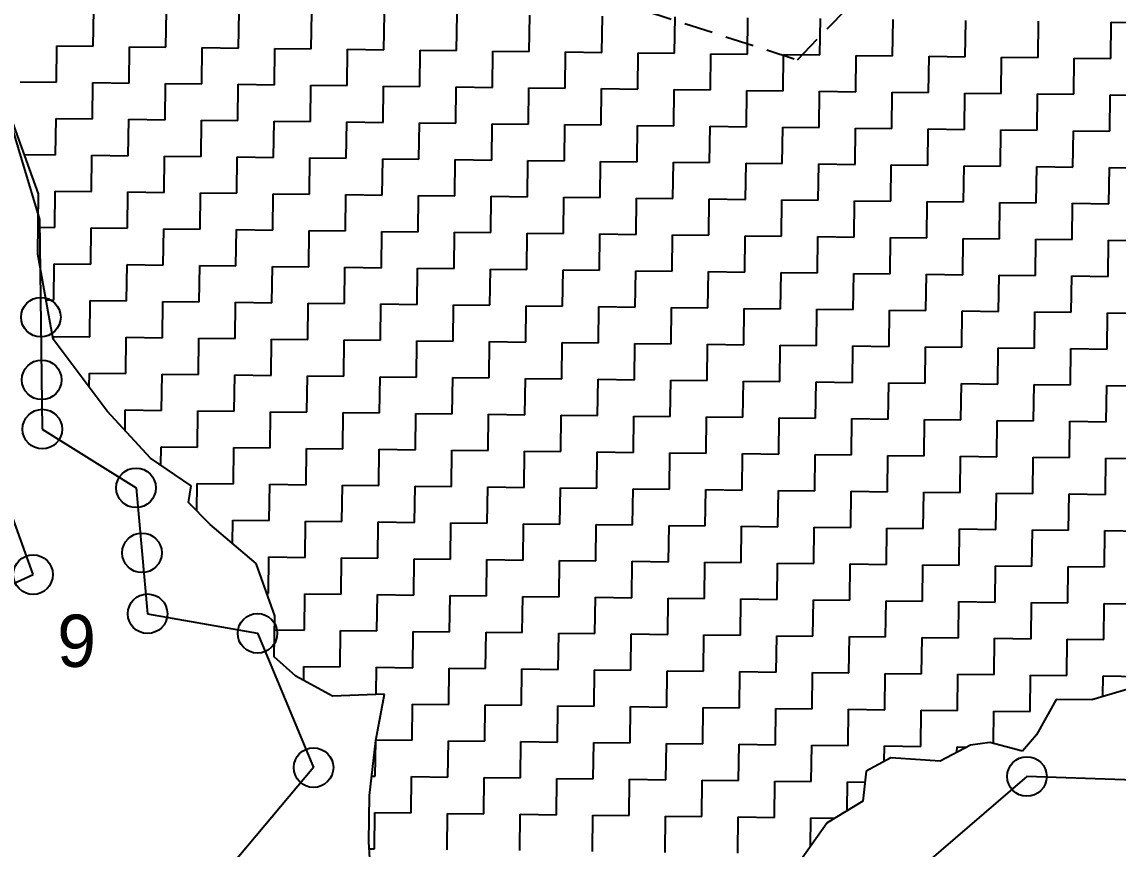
# Model space of a CAD drawing. Header units: metres. Extents: x 288131 to 289837, y 2081162 to 2084367.
# Drawn here: x 289156.9 to 289348.1, y 2082793.1 to 2082937.4 of the extents above; entities that cross this region are included whole.
import ezdxf
from ezdxf.enums import TextEntityAlignment as Align

# ---------------------------------------------------------------- set-up
doc = ezdxf.new("R2010")
doc.units = ezdxf.units.M
doc.header["$LTSCALE"] = 10
doc.header["$MEASUREMENT"] = 0
doc.linetypes.add('DASHED', pattern=[0.75, 0.5, -0.25])
for name, color, linetype in [('LINE_FOOTPATH', 1, 'DASHED'), ('POLY_HATCH', 12, 'Continuous'), ('POLY_PARCEL', 6, 'Continuous'), ('TEXT_PARCEL', 7, 'Continuous'), ('V_BOUND_LINE', 7, 'Continuous')]:
    doc.layers.add(name, color=color, linetype=linetype)
doc.styles.add('TEXT_MAP', font='')
doc.styles.get('TEXT_MAP').set_extended_font_data('Kruti Dev 050')

msp = doc.modelspace()

# ---------------------------------------------------------------- linework, layer by layer
for centre in [(289160.21, 2082885.87), (289160.35, 2082874.95), (289160.46, 2082866.36), (289176.8, 2082856.11), (289177.84, 2082844.77), (289158.85, 2082840.97), (289178.82, 2082834.15), (289197.98, 2082830.73), (289207.76, 2082807.3), (289332.16, 2082805.75)]:
    msp.add_circle(centre, 3.45)
at = {"layer": 'LINE_FOOTPATH'}
for p, q in [((289292.12, 2082930.76), (289347.13, 2082987.53)), ((289243.97, 2082946.34), (289292.12, 2082930.76))]:
    msp.add_line(p, q, dxfattribs=at)
at = {"layer": 'POLY_HATCH', "linetype": 'Continuous'}
for p, q in [((289169.35, 2082933.14), (289169.42, 2082939.47)), ((289182.02, 2082932.98), (289182.09, 2082939.32)), ((289194.69, 2082932.83), (289194.77, 2082939.17)), ((289207.36, 2082932.68), (289207.44, 2082939.02)), ((289220.03, 2082932.53), (289220.11, 2082938.86)), ((289232.71, 2082932.38), (289232.78, 2082938.71)), ((289245.38, 2082932.22), (289245.46, 2082938.56)), ((289258.05, 2082932.07), (289258.13, 2082938.41)), ((289270.72, 2082931.92), (289270.8, 2082938.26)), ((289283.4, 2082931.77), (289283.47, 2082938.1)), ((289296.07, 2082931.62), (289296.14, 2082937.95)), ((289308.74, 2082931.46), (289308.82, 2082937.8)), ((289321.41, 2082931.31), (289321.49, 2082937.65)), ((289334.09, 2082931.16), (289334.16, 2082937.5)), ((289346.76, 2082931.01), (289346.83, 2082937.34)), ((289346.83, 2082937.34), (289353.17, 2082937.27)), ((289162.93, 2082926.88), (289163.01, 2082933.21)), ((289163.01, 2082933.21), (289169.35, 2082933.14)), ((289175.61, 2082926.72), (289175.68, 2082933.06)), ((289175.68, 2082933.06), (289182.02, 2082932.98)), ((289188.28, 2082926.57), (289188.35, 2082932.91)), ((289188.35, 2082932.91), (289194.69, 2082932.83)), ((289200.95, 2082926.42), (289201.03, 2082932.76)), ((289201.03, 2082932.76), (289207.36, 2082932.68)), ((289213.62, 2082926.27), (289213.7, 2082932.6)), ((289213.7, 2082932.6), (289220.03, 2082932.53)), ((289226.29, 2082926.12), (289226.37, 2082932.45)), ((289226.37, 2082932.45), (289232.71, 2082932.38)), ((289238.97, 2082925.96), (289239.04, 2082932.3)), ((289239.04, 2082932.3), (289245.38, 2082932.22)), ((289251.64, 2082925.81), (289251.72, 2082932.15)), ((289251.72, 2082932.15), (289258.05, 2082932.07)), ((289264.31, 2082925.66), (289264.39, 2082932)), ((289264.39, 2082932), (289270.72, 2082931.92)), ((289276.98, 2082925.51), (289277.06, 2082931.84)), ((289277.06, 2082931.84), (289283.4, 2082931.77)), ((289289.66, 2082925.36), (289289.73, 2082931.69)), ((289289.73, 2082931.69), (289296.07, 2082931.62)), ((289302.33, 2082925.2), (289302.4, 2082931.54)), ((289302.4, 2082931.54), (289308.74, 2082931.46)), ((289315, 2082925.05), (289315.08, 2082931.39)), ((289315.08, 2082931.39), (289321.41, 2082931.31)), ((289327.67, 2082924.9), (289327.75, 2082931.24)), ((289327.75, 2082931.24), (289334.09, 2082931.16)), ((289340.35, 2082924.75), (289340.42, 2082931.08)), ((289340.42, 2082931.08), (289346.76, 2082931.01)), ((289156.6, 2082926.95), (289162.93, 2082926.88)), ((289169.19, 2082920.46), (289169.27, 2082926.8)), ((289169.27, 2082926.8), (289175.61, 2082926.72)), ((289181.87, 2082920.31), (289181.94, 2082926.65)), ((289181.94, 2082926.65), (289188.28, 2082926.57)), ((289194.54, 2082920.16), (289194.61, 2082926.5)), ((289194.61, 2082926.5), (289200.95, 2082926.42)), ((289207.21, 2082920.01), (289207.29, 2082926.34)), ((289207.29, 2082926.34), (289213.62, 2082926.27)), ((289219.88, 2082919.86), (289219.96, 2082926.19)), ((289219.96, 2082926.19), (289226.29, 2082926.12)), ((289232.55, 2082919.7), (289232.63, 2082926.04)), ((289232.63, 2082926.04), (289238.97, 2082925.96)), ((289245.23, 2082919.55), (289245.3, 2082925.89)), ((289245.3, 2082925.89), (289251.64, 2082925.81)), ((289257.9, 2082919.4), (289257.98, 2082925.74)), ((289257.98, 2082925.74), (289264.31, 2082925.66)), ((289270.57, 2082919.25), (289270.65, 2082925.58)), ((289270.65, 2082925.58), (289276.98, 2082925.51)), ((289283.24, 2082919.1), (289283.32, 2082925.43)), ((289283.32, 2082925.43), (289289.66, 2082925.36)), ((289295.92, 2082918.94), (289295.99, 2082925.28)), ((289295.99, 2082925.28), (289302.33, 2082925.2)), ((289308.59, 2082918.79), (289308.66, 2082925.13)), ((289308.66, 2082925.13), (289315, 2082925.05)), ((289321.26, 2082918.64), (289321.34, 2082924.98)), ((289321.34, 2082924.98), (289327.67, 2082924.9)), ((289333.93, 2082918.49), (289334.01, 2082924.82)), ((289334.01, 2082924.82), (289340.35, 2082924.75)), ((289346.61, 2082918.33), (289346.68, 2082924.67)), ((289346.68, 2082924.67), (289353.02, 2082924.59)), ((289162.78, 2082914.2), (289162.86, 2082920.54)), ((289162.86, 2082920.54), (289169.19, 2082920.46)), ((289175.45, 2082914.05), (289175.53, 2082920.39)), ((289175.53, 2082920.39), (289181.87, 2082920.31)), ((289188.13, 2082913.9), (289188.2, 2082920.24)), ((289188.2, 2082920.24), (289194.54, 2082920.16)), ((289200.8, 2082913.75), (289200.87, 2082920.08)), ((289200.87, 2082920.08), (289207.21, 2082920.01)), ((289213.47, 2082913.6), (289213.55, 2082919.93)), ((289213.55, 2082919.93), (289219.88, 2082919.86)), ((289226.14, 2082913.44), (289226.22, 2082919.78)), ((289226.22, 2082919.78), (289232.55, 2082919.7)), ((289238.82, 2082913.29), (289238.89, 2082919.63)), ((289238.89, 2082919.63), (289245.23, 2082919.55)), ((289251.49, 2082913.14), (289251.56, 2082919.48)), ((289251.56, 2082919.48), (289257.9, 2082919.4)), ((289264.16, 2082912.99), (289264.24, 2082919.32)), ((289264.24, 2082919.32), (289270.57, 2082919.25)), ((289276.83, 2082912.84), (289276.91, 2082919.17)), ((289276.91, 2082919.17), (289283.24, 2082919.1)), ((289289.5, 2082912.68), (289289.58, 2082919.02)), ((289289.58, 2082919.02), (289295.92, 2082918.94)), ((289302.18, 2082912.53), (289302.25, 2082918.87)), ((289302.25, 2082918.87), (289308.59, 2082918.79)), ((289314.85, 2082912.38), (289314.92, 2082918.72)), ((289314.92, 2082918.72), (289321.26, 2082918.64)), ((289327.52, 2082912.23), (289327.6, 2082918.56)), ((289327.6, 2082918.56), (289333.93, 2082918.49)), ((289340.19, 2082912.07), (289340.27, 2082918.41)), ((289340.27, 2082918.41), (289346.61, 2082918.33)), ((289157.32, 2082914.27), (289162.78, 2082914.2)), ((289169.04, 2082907.79), (289169.12, 2082914.13)), ((289169.12, 2082914.13), (289175.45, 2082914.05)), ((289181.71, 2082907.64), (289181.79, 2082913.98)), ((289181.79, 2082913.98), (289188.13, 2082913.9)), ((289194.39, 2082907.49), (289194.46, 2082913.82)), ((289194.46, 2082913.82), (289200.8, 2082913.75)), ((289207.06, 2082907.34), (289207.13, 2082913.67)), ((289207.13, 2082913.67), (289213.47, 2082913.6)), ((289219.73, 2082907.18), (289219.81, 2082913.52)), ((289219.81, 2082913.52), (289226.14, 2082913.44)), ((289232.4, 2082907.03), (289232.48, 2082913.37)), ((289232.48, 2082913.37), (289238.82, 2082913.29)), ((289245.08, 2082906.88), (289245.15, 2082913.22)), ((289245.15, 2082913.22), (289251.49, 2082913.14)), ((289257.75, 2082906.73), (289257.82, 2082913.06)), ((289257.82, 2082913.06), (289264.16, 2082912.99)), ((289270.42, 2082906.58), (289270.5, 2082912.91)), ((289270.5, 2082912.91), (289276.83, 2082912.84)), ((289283.09, 2082906.42), (289283.17, 2082912.76)), ((289283.17, 2082912.76), (289289.5, 2082912.68)), ((289295.76, 2082906.27), (289295.84, 2082912.61)), ((289295.84, 2082912.61), (289302.18, 2082912.53)), ((289308.44, 2082906.12), (289308.51, 2082912.45)), ((289308.51, 2082912.45), (289314.85, 2082912.38)), ((289321.11, 2082905.97), (289321.19, 2082912.3)), ((289321.19, 2082912.3), (289327.52, 2082912.23)), ((289333.78, 2082905.81), (289333.86, 2082912.15)), ((289333.86, 2082912.15), (289340.19, 2082912.07)), ((289346.45, 2082905.66), (289346.53, 2082912)), ((289346.53, 2082912), (289352.87, 2082911.92)), ((289162.63, 2082901.53), (289162.71, 2082907.87)), ((289162.71, 2082907.87), (289169.04, 2082907.79)), ((289175.3, 2082901.38), (289175.38, 2082907.72)), ((289175.38, 2082907.72), (289181.71, 2082907.64)), ((289187.97, 2082901.23), (289188.05, 2082907.56)), ((289188.05, 2082907.56), (289194.39, 2082907.49)), ((289200.65, 2082901.08), (289200.72, 2082907.41)), ((289200.72, 2082907.41), (289207.06, 2082907.34)), ((289213.32, 2082900.92), (289213.39, 2082907.26)), ((289213.39, 2082907.26), (289219.73, 2082907.18)), ((289225.99, 2082900.77), (289226.07, 2082907.11)), ((289226.07, 2082907.11), (289232.4, 2082907.03)), ((289238.66, 2082900.62), (289238.74, 2082906.96)), ((289238.74, 2082906.96), (289245.08, 2082906.88)), ((289251.34, 2082900.47), (289251.41, 2082906.8)), ((289251.41, 2082906.8), (289257.75, 2082906.73)), ((289264.01, 2082900.32), (289264.08, 2082906.65)), ((289264.08, 2082906.65), (289270.42, 2082906.58)), ((289276.68, 2082900.16), (289276.76, 2082906.5)), ((289276.76, 2082906.5), (289283.09, 2082906.42)), ((289289.35, 2082900.01), (289289.43, 2082906.35)), ((289289.43, 2082906.35), (289295.76, 2082906.27)), ((289302.02, 2082899.86), (289302.1, 2082906.19)), ((289302.1, 2082906.19), (289308.44, 2082906.12)), ((289314.7, 2082899.71), (289314.77, 2082906.04)), ((289314.77, 2082906.04), (289321.11, 2082905.97)), ((289327.37, 2082899.55), (289327.45, 2082905.89)), ((289327.45, 2082905.89), (289333.78, 2082905.81)), ((289340.04, 2082899.4), (289340.12, 2082905.74)), ((289340.12, 2082905.74), (289346.45, 2082905.66)), ((289159.73, 2082901.57), (289162.63, 2082901.53)), ((289168.89, 2082895.12), (289168.97, 2082901.46)), ((289168.97, 2082901.46), (289175.3, 2082901.38)), ((289181.56, 2082894.97), (289181.64, 2082901.3)), ((289181.64, 2082901.3), (289187.97, 2082901.23)), ((289194.23, 2082894.82), (289194.31, 2082901.15)), ((289194.31, 2082901.15), (289200.65, 2082901.08)), ((289206.91, 2082894.66), (289206.98, 2082901)), ((289206.98, 2082901), (289213.32, 2082900.92)), ((289219.58, 2082894.51), (289219.65, 2082900.85)), ((289219.65, 2082900.85), (289225.99, 2082900.77)), ((289232.25, 2082894.36), (289232.33, 2082900.7)), ((289232.33, 2082900.7), (289238.66, 2082900.62)), ((289244.92, 2082894.21), (289245, 2082900.54)), ((289245, 2082900.54), (289251.34, 2082900.47)), ((289257.6, 2082894.05), (289257.67, 2082900.39)), ((289257.67, 2082900.39), (289264.01, 2082900.32)), ((289270.27, 2082893.9), (289270.34, 2082900.24)), ((289270.34, 2082900.24), (289276.68, 2082900.16)), ((289282.94, 2082893.75), (289283.02, 2082900.09)), ((289283.02, 2082900.09), (289289.35, 2082900.01)), ((289295.61, 2082893.6), (289295.69, 2082899.93)), ((289295.69, 2082899.93), (289302.02, 2082899.86)), ((289308.28, 2082893.45), (289308.36, 2082899.78)), ((289308.36, 2082899.78), (289314.7, 2082899.71)), ((289320.96, 2082893.29), (289321.03, 2082899.63)), ((289321.03, 2082899.63), (289327.37, 2082899.55)), ((289333.63, 2082893.14), (289333.71, 2082899.48)), ((289333.71, 2082899.48), (289340.04, 2082899.4)), ((289346.3, 2082892.99), (289346.38, 2082899.33)), ((289346.38, 2082899.33), (289352.71, 2082899.25)), ((289162.48, 2082888.86), (289162.55, 2082895.2)), ((289162.55, 2082895.2), (289168.89, 2082895.12)), ((289175.15, 2082888.71), (289175.23, 2082895.04)), ((289175.23, 2082895.04), (289181.56, 2082894.97)), ((289187.82, 2082888.56), (289187.9, 2082894.89)), ((289187.9, 2082894.89), (289194.23, 2082894.82)), ((289200.49, 2082888.4), (289200.57, 2082894.74)), ((289200.57, 2082894.74), (289206.91, 2082894.66)), ((289213.17, 2082888.25), (289213.24, 2082894.59)), ((289213.24, 2082894.59), (289219.58, 2082894.51)), ((289225.84, 2082888.1), (289225.91, 2082894.44)), ((289225.91, 2082894.44), (289232.25, 2082894.36)), ((289238.51, 2082887.95), (289238.59, 2082894.28)), ((289238.59, 2082894.28), (289244.92, 2082894.21)), ((289251.18, 2082887.79), (289251.26, 2082894.13)), ((289251.26, 2082894.13), (289257.6, 2082894.05)), ((289263.86, 2082887.64), (289263.93, 2082893.98)), ((289263.93, 2082893.98), (289270.27, 2082893.9)), ((289276.53, 2082887.49), (289276.6, 2082893.83)), ((289276.6, 2082893.83), (289282.94, 2082893.75)), ((289289.2, 2082887.34), (289289.28, 2082893.67)), ((289289.28, 2082893.67), (289295.61, 2082893.6)), ((289301.87, 2082887.19), (289301.95, 2082893.52)), ((289301.95, 2082893.52), (289308.28, 2082893.45)), ((289314.54, 2082887.03), (289314.62, 2082893.37)), ((289314.62, 2082893.37), (289320.96, 2082893.29)), ((289327.22, 2082886.88), (289327.29, 2082893.22)), ((289327.29, 2082893.22), (289333.63, 2082893.14)), ((289339.89, 2082886.73), (289339.97, 2082893.07)), ((289339.97, 2082893.07), (289346.3, 2082892.99)), ((289161.1, 2082888.88), (289162.48, 2082888.86)), ((289168.74, 2082882.45), (289168.81, 2082888.78)), ((289168.81, 2082888.78), (289175.15, 2082888.71)), ((289181.41, 2082882.3), (289181.49, 2082888.63)), ((289181.49, 2082888.63), (289187.82, 2082888.56)), ((289194.08, 2082882.14), (289194.16, 2082888.48)), ((289194.16, 2082888.48), (289200.49, 2082888.4)), ((289206.75, 2082881.99), (289206.83, 2082888.33)), ((289206.83, 2082888.33), (289213.17, 2082888.25)), ((289219.43, 2082881.84), (289219.5, 2082888.18)), ((289219.5, 2082888.18), (289225.84, 2082888.1)), ((289232.1, 2082881.69), (289232.17, 2082888.02)), ((289232.17, 2082888.02), (289238.51, 2082887.95)), ((289244.77, 2082881.53), (289244.85, 2082887.87)), ((289244.85, 2082887.87), (289251.18, 2082887.79)), ((289257.44, 2082881.38), (289257.52, 2082887.72)), ((289257.52, 2082887.72), (289263.86, 2082887.64)), ((289270.12, 2082881.23), (289270.19, 2082887.57)), ((289270.19, 2082887.57), (289276.53, 2082887.49)), ((289282.79, 2082881.08), (289282.86, 2082887.41)), ((289282.86, 2082887.41), (289289.2, 2082887.34)), ((289295.46, 2082880.93), (289295.54, 2082887.26)), ((289295.54, 2082887.26), (289301.87, 2082887.19)), ((289308.13, 2082880.77), (289308.21, 2082887.11)), ((289308.21, 2082887.11), (289314.54, 2082887.03)), ((289320.8, 2082880.62), (289320.88, 2082886.96)), ((289320.88, 2082886.96), (289327.22, 2082886.88)), ((289333.48, 2082880.47), (289333.55, 2082886.81)), ((289333.55, 2082886.81), (289339.89, 2082886.73)), ((289346.15, 2082880.32), (289346.23, 2082886.65)), ((289346.23, 2082886.65), (289352.56, 2082886.58)), ((289162.39, 2082882.01), (289162.4, 2082882.52)), ((289162.4, 2082882.52), (289168.74, 2082882.45)), ((289175, 2082876.04), (289175.07, 2082882.37)), ((289175.07, 2082882.37), (289181.41, 2082882.3)), ((289187.67, 2082875.88), (289187.75, 2082882.22)), ((289187.75, 2082882.22), (289194.08, 2082882.14)), ((289200.34, 2082875.73), (289200.42, 2082882.07)), ((289200.42, 2082882.07), (289206.75, 2082881.99)), ((289213.01, 2082875.58), (289213.09, 2082881.92)), ((289213.09, 2082881.92), (289219.43, 2082881.84)), ((289225.69, 2082875.43), (289225.76, 2082881.76)), ((289225.76, 2082881.76), (289232.1, 2082881.69)), ((289238.36, 2082875.27), (289238.43, 2082881.61)), ((289238.43, 2082881.61), (289244.77, 2082881.53)), ((289251.03, 2082875.12), (289251.11, 2082881.46)), ((289251.11, 2082881.46), (289257.44, 2082881.38)), ((289263.7, 2082874.97), (289263.78, 2082881.31)), ((289263.78, 2082881.31), (289270.12, 2082881.23)), ((289276.38, 2082874.82), (289276.45, 2082881.15)), ((289276.45, 2082881.15), (289282.79, 2082881.08)), ((289289.05, 2082874.67), (289289.12, 2082881)), ((289289.12, 2082881), (289295.46, 2082880.93)), ((289301.72, 2082874.51), (289301.8, 2082880.85)), ((289301.8, 2082880.85), (289308.13, 2082880.77)), ((289314.39, 2082874.36), (289314.47, 2082880.7)), ((289314.47, 2082880.7), (289320.8, 2082880.62)), ((289327.06, 2082874.21), (289327.14, 2082880.55)), ((289327.14, 2082880.55), (289333.48, 2082880.47)), ((289339.74, 2082874.06), (289339.81, 2082880.39)), ((289339.81, 2082880.39), (289346.15, 2082880.32)), ((289168.63, 2082873.7), (289168.66, 2082876.11)), ((289168.66, 2082876.11), (289175, 2082876.04)), ((289181.26, 2082869.62), (289181.33, 2082875.96)), ((289181.33, 2082875.96), (289187.67, 2082875.88)), ((289193.93, 2082869.47), (289194.01, 2082875.81)), ((289194.01, 2082875.81), (289200.34, 2082875.73)), ((289206.6, 2082869.32), (289206.68, 2082875.65)), ((289206.68, 2082875.65), (289213.01, 2082875.58)), ((289219.27, 2082869.17), (289219.35, 2082875.5)), ((289219.35, 2082875.5), (289225.69, 2082875.43)), ((289231.95, 2082869.01), (289232.02, 2082875.35)), ((289232.02, 2082875.35), (289238.36, 2082875.27)), ((289244.62, 2082868.86), (289244.69, 2082875.2)), ((289244.69, 2082875.2), (289251.03, 2082875.12)), ((289257.29, 2082868.71), (289257.37, 2082875.05)), ((289257.37, 2082875.05), (289263.7, 2082874.97)), ((289269.96, 2082868.56), (289270.04, 2082874.89)), ((289270.04, 2082874.89), (289276.38, 2082874.82)), ((289282.64, 2082868.41), (289282.71, 2082874.74)), ((289282.71, 2082874.74), (289289.05, 2082874.67)), ((289295.31, 2082868.25), (289295.38, 2082874.59)), ((289295.38, 2082874.59), (289301.72, 2082874.51)), ((289307.98, 2082868.1), (289308.06, 2082874.44)), ((289308.06, 2082874.44), (289314.39, 2082874.36)), ((289320.65, 2082867.95), (289320.73, 2082874.29)), ((289320.73, 2082874.29), (289327.06, 2082874.21)), ((289333.32, 2082867.8), (289333.4, 2082874.13)), ((289333.4, 2082874.13), (289339.74, 2082874.06)), ((289346, 2082867.65), (289346.07, 2082873.98)), ((289346.07, 2082873.98), (289352.41, 2082873.91)), ((289174.88, 2082866.14), (289174.92, 2082869.7)), ((289174.92, 2082869.7), (289181.26, 2082869.62)), ((289187.52, 2082863.21), (289187.59, 2082869.55)), ((289187.59, 2082869.55), (289193.93, 2082869.47)), ((289200.19, 2082863.06), (289200.27, 2082869.39)), ((289200.27, 2082869.39), (289206.6, 2082869.32)), ((289212.86, 2082862.91), (289212.94, 2082869.24)), ((289212.94, 2082869.24), (289219.27, 2082869.17)), ((289225.53, 2082862.75), (289225.61, 2082869.09)), ((289225.61, 2082869.09), (289231.95, 2082869.01)), ((289238.21, 2082862.6), (289238.28, 2082868.94)), ((289238.28, 2082868.94), (289244.62, 2082868.86)), ((289250.88, 2082862.45), (289250.95, 2082868.79)), ((289250.95, 2082868.79), (289257.29, 2082868.71)), ((289263.55, 2082862.3), (289263.63, 2082868.63)), ((289263.63, 2082868.63), (289269.96, 2082868.56)), ((289276.22, 2082862.15), (289276.3, 2082868.48)), ((289276.3, 2082868.48), (289282.64, 2082868.41)), ((289288.9, 2082861.99), (289288.97, 2082868.33)), ((289288.97, 2082868.33), (289295.31, 2082868.25)), ((289301.57, 2082861.84), (289301.64, 2082868.18)), ((289301.64, 2082868.18), (289307.98, 2082868.1)), ((289314.24, 2082861.69), (289314.32, 2082868.03)), ((289314.32, 2082868.03), (289320.65, 2082867.95)), ((289326.91, 2082861.54), (289326.99, 2082867.87)), ((289326.99, 2082867.87), (289333.32, 2082867.8)), ((289339.59, 2082861.39), (289339.66, 2082867.72)), ((289339.66, 2082867.72), (289346, 2082867.65)), ((289181.14, 2082860.06), (289181.18, 2082863.29)), ((289181.18, 2082863.29), (289187.52, 2082863.21)), ((289193.78, 2082856.8), (289193.85, 2082863.13)), ((289193.85, 2082863.13), (289200.19, 2082863.06)), ((289206.45, 2082856.65), (289206.53, 2082862.98)), ((289206.53, 2082862.98), (289212.86, 2082862.91)), ((289219.12, 2082856.49), (289219.2, 2082862.83)), ((289219.2, 2082862.83), (289225.53, 2082862.75)), ((289231.79, 2082856.34), (289231.87, 2082862.68)), ((289231.87, 2082862.68), (289238.21, 2082862.6)), ((289244.47, 2082856.19), (289244.54, 2082862.53)), ((289244.54, 2082862.53), (289250.88, 2082862.45)), ((289257.14, 2082856.04), (289257.22, 2082862.37)), ((289257.22, 2082862.37), (289263.55, 2082862.3)), ((289269.81, 2082855.89), (289269.89, 2082862.22)), ((289269.89, 2082862.22), (289276.22, 2082862.15)), ((289282.48, 2082855.73), (289282.56, 2082862.07)), ((289282.56, 2082862.07), (289288.9, 2082861.99)), ((289295.16, 2082855.58), (289295.23, 2082861.92)), ((289295.23, 2082861.92), (289301.57, 2082861.84)), ((289307.83, 2082855.43), (289307.9, 2082861.77)), ((289307.9, 2082861.77), (289314.24, 2082861.69)), ((289320.5, 2082855.28), (289320.58, 2082861.61)), ((289320.58, 2082861.61), (289326.91, 2082861.54)), ((289333.17, 2082855.13), (289333.25, 2082861.46)), ((289333.25, 2082861.46), (289339.59, 2082861.39)), ((289345.85, 2082854.97), (289345.92, 2082861.31)), ((289345.92, 2082861.31), (289352.26, 2082861.23)), ((289187.38, 2082852.08), (289187.44, 2082856.87)), ((289187.44, 2082856.87), (289193.78, 2082856.8)), ((289200.04, 2082850.39), (289200.11, 2082856.72)), ((289200.11, 2082856.72), (289206.45, 2082856.65)), ((289212.71, 2082850.23), (289212.79, 2082856.57)), ((289212.79, 2082856.57), (289219.12, 2082856.49)), ((289225.38, 2082850.08), (289225.46, 2082856.42)), ((289225.46, 2082856.42), (289231.79, 2082856.34)), ((289238.05, 2082849.93), (289238.13, 2082856.27)), ((289238.13, 2082856.27), (289244.47, 2082856.19)), ((289250.73, 2082849.78), (289250.8, 2082856.11)), ((289250.8, 2082856.11), (289257.14, 2082856.04)), ((289263.4, 2082849.63), (289263.48, 2082855.96)), ((289263.48, 2082855.96), (289269.81, 2082855.89)), ((289276.07, 2082849.47), (289276.15, 2082855.81)), ((289276.15, 2082855.81), (289282.48, 2082855.73)), ((289288.74, 2082849.32), (289288.82, 2082855.66)), ((289288.82, 2082855.66), (289295.16, 2082855.58)), ((289301.42, 2082849.17), (289301.49, 2082855.51)), ((289301.49, 2082855.51), (289307.83, 2082855.43)), ((289314.09, 2082849.02), (289314.16, 2082855.35)), ((289314.16, 2082855.35), (289320.5, 2082855.28)), ((289326.76, 2082848.87), (289326.84, 2082855.2)), ((289326.84, 2082855.2), (289333.17, 2082855.13)), ((289339.43, 2082848.71), (289339.51, 2082855.05)), ((289339.51, 2082855.05), (289345.85, 2082854.97)), ((289193.65, 2082846.38), (289193.7, 2082850.46)), ((289193.7, 2082850.46), (289200.04, 2082850.39)), ((289206.3, 2082843.97), (289206.37, 2082850.31)), ((289206.37, 2082850.31), (289212.71, 2082850.23)), ((289218.97, 2082843.82), (289219.05, 2082850.16)), ((289219.05, 2082850.16), (289225.38, 2082850.08)), ((289231.64, 2082843.67), (289231.72, 2082850.01)), ((289231.72, 2082850.01), (289238.05, 2082849.93)), ((289244.31, 2082843.52), (289244.39, 2082849.85)), ((289244.39, 2082849.85), (289250.73, 2082849.78)), ((289256.99, 2082843.37), (289257.06, 2082849.7)), ((289257.06, 2082849.7), (289263.4, 2082849.63)), ((289269.66, 2082843.21), (289269.74, 2082849.55)), ((289269.74, 2082849.55), (289276.07, 2082849.47)), ((289282.33, 2082843.06), (289282.41, 2082849.4)), ((289282.41, 2082849.4), (289288.74, 2082849.32)), ((289295, 2082842.91), (289295.08, 2082849.25)), ((289295.08, 2082849.25), (289301.42, 2082849.17)), ((289307.68, 2082842.76), (289307.75, 2082849.09)), ((289307.75, 2082849.09), (289314.09, 2082849.02)), ((289320.35, 2082842.61), (289320.42, 2082848.94)), ((289320.42, 2082848.94), (289326.76, 2082848.87)), ((289333.02, 2082842.45), (289333.1, 2082848.79)), ((289333.1, 2082848.79), (289339.43, 2082848.71)), ((289345.69, 2082842.3), (289345.77, 2082848.64)), ((289345.77, 2082848.64), (289352.11, 2082848.56)), ((289199.89, 2082837.71), (289199.96, 2082844.05)), ((289199.96, 2082844.05), (289206.3, 2082843.97)), ((289212.56, 2082837.56), (289212.63, 2082843.9)), ((289212.63, 2082843.9), (289218.97, 2082843.82)), ((289225.23, 2082837.41), (289225.31, 2082843.75)), ((289225.31, 2082843.75), (289231.64, 2082843.67)), ((289237.9, 2082837.26), (289237.98, 2082843.59)), ((289237.98, 2082843.59), (289244.31, 2082843.52)), ((289250.57, 2082837.11), (289250.65, 2082843.44)), ((289250.65, 2082843.44), (289256.99, 2082843.37)), ((289263.25, 2082836.95), (289263.32, 2082843.29)), ((289263.32, 2082843.29), (289269.66, 2082843.21)), ((289275.92, 2082836.8), (289276, 2082843.14)), ((289276, 2082843.14), (289282.33, 2082843.06)), ((289288.59, 2082836.65), (289288.67, 2082842.99)), ((289288.67, 2082842.99), (289295, 2082842.91)), ((289301.26, 2082836.5), (289301.34, 2082842.83)), ((289301.34, 2082842.83), (289307.68, 2082842.76)), ((289313.94, 2082836.35), (289314.01, 2082842.68)), ((289314.01, 2082842.68), (289320.35, 2082842.61)), ((289326.61, 2082836.19), (289326.68, 2082842.53)), ((289326.68, 2082842.53), (289333.02, 2082842.45)), ((289339.28, 2082836.04), (289339.36, 2082842.38)), ((289339.36, 2082842.38), (289345.69, 2082842.3)), ((289199.6, 2082837.72), (289199.89, 2082837.71)), ((289206.15, 2082831.3), (289206.22, 2082837.64)), ((289206.22, 2082837.64), (289212.56, 2082837.56)), ((289218.82, 2082831.15), (289218.89, 2082837.49)), ((289218.89, 2082837.49), (289225.23, 2082837.41)), ((289231.49, 2082831), (289231.57, 2082837.33)), ((289231.57, 2082837.33), (289237.9, 2082837.26)), ((289244.16, 2082830.85), (289244.24, 2082837.18)), ((289244.24, 2082837.18), (289250.57, 2082837.11)), ((289256.83, 2082830.69), (289256.91, 2082837.03)), ((289256.91, 2082837.03), (289263.25, 2082836.95)), ((289269.51, 2082830.54), (289269.58, 2082836.88)), ((289269.58, 2082836.88), (289275.92, 2082836.8)), ((289282.18, 2082830.39), (289282.26, 2082836.73)), ((289282.26, 2082836.73), (289288.59, 2082836.65)), ((289294.85, 2082830.24), (289294.93, 2082836.57)), ((289294.93, 2082836.57), (289301.26, 2082836.5)), ((289307.52, 2082830.09), (289307.6, 2082836.42)), ((289307.6, 2082836.42), (289313.94, 2082836.35)), ((289320.2, 2082829.93), (289320.27, 2082836.27)), ((289320.27, 2082836.27), (289326.61, 2082836.19)), ((289332.87, 2082829.78), (289332.94, 2082836.12)), ((289332.94, 2082836.12), (289339.28, 2082836.04)), ((289345.54, 2082829.63), (289345.62, 2082835.96)), ((289345.62, 2082835.96), (289351.95, 2082835.89)), ((289200.96, 2082831.36), (289206.15, 2082831.3)), ((289212.41, 2082824.89), (289212.48, 2082831.23)), ((289212.48, 2082831.23), (289218.82, 2082831.15)), ((289225.08, 2082824.74), (289225.15, 2082831.07)), ((289225.15, 2082831.07), (289231.49, 2082831)), ((289237.75, 2082824.59), (289237.83, 2082830.92)), ((289237.83, 2082830.92), (289244.16, 2082830.85)), ((289250.42, 2082824.43), (289250.5, 2082830.77)), ((289250.5, 2082830.77), (289256.83, 2082830.69)), ((289263.09, 2082824.28), (289263.17, 2082830.62)), ((289263.17, 2082830.62), (289269.51, 2082830.54)), ((289275.77, 2082824.13), (289275.84, 2082830.47)), ((289275.84, 2082830.47), (289282.18, 2082830.39)), ((289288.44, 2082823.98), (289288.52, 2082830.31)), ((289288.52, 2082830.31), (289294.85, 2082830.24)), ((289301.11, 2082823.82), (289301.19, 2082830.16)), ((289301.19, 2082830.16), (289307.52, 2082830.09)), ((289313.78, 2082823.67), (289313.86, 2082830.01)), ((289313.86, 2082830.01), (289320.2, 2082829.93)), ((289326.46, 2082823.52), (289326.53, 2082829.86)), ((289326.53, 2082829.86), (289332.87, 2082829.78)), ((289339.13, 2082823.37), (289339.2, 2082829.7)), ((289339.2, 2082829.7), (289345.54, 2082829.63)), ((289206.04, 2082822.5), (289206.07, 2082824.97)), ((289206.07, 2082824.97), (289212.41, 2082824.89)), ((289218.68, 2082820.06), (289218.74, 2082824.81)), ((289218.74, 2082824.81), (289225.08, 2082824.74)), ((289231.34, 2082818.33), (289231.41, 2082824.66)), ((289231.41, 2082824.66), (289237.75, 2082824.59)), ((289244.01, 2082818.17), (289244.09, 2082824.51)), ((289244.09, 2082824.51), (289250.42, 2082824.43)), ((289256.68, 2082818.02), (289256.76, 2082824.36)), ((289256.76, 2082824.36), (289263.09, 2082824.28)), ((289269.35, 2082817.87), (289269.43, 2082824.21)), ((289269.43, 2082824.21), (289275.77, 2082824.13)), ((289282.03, 2082817.72), (289282.1, 2082824.05)), ((289282.1, 2082824.05), (289288.44, 2082823.98)), ((289294.7, 2082817.56), (289294.78, 2082823.9)), ((289294.78, 2082823.9), (289301.11, 2082823.82)), ((289307.37, 2082817.41), (289307.45, 2082823.75)), ((289307.45, 2082823.75), (289313.78, 2082823.67)), ((289320.04, 2082817.26), (289320.12, 2082823.6)), ((289320.12, 2082823.6), (289326.46, 2082823.52)), ((289332.72, 2082817.11), (289332.79, 2082823.44)), ((289332.79, 2082823.44), (289339.13, 2082823.37)), ((289345.42, 2082819.7), (289345.46, 2082823.29)), ((289345.46, 2082823.29), (289351.8, 2082823.22)), ((289224.93, 2082812.07), (289225, 2082818.4)), ((289225, 2082818.4), (289231.34, 2082818.33)), ((289237.6, 2082811.91), (289237.67, 2082818.25)), ((289237.67, 2082818.25), (289244.01, 2082818.17)), ((289250.27, 2082811.76), (289250.35, 2082818.1)), ((289250.35, 2082818.1), (289256.68, 2082818.02)), ((289262.94, 2082811.61), (289263.02, 2082817.95)), ((289263.02, 2082817.95), (289269.35, 2082817.87)), ((289275.62, 2082811.46), (289275.69, 2082817.79)), ((289275.69, 2082817.79), (289282.03, 2082817.72)), ((289288.29, 2082811.3), (289288.36, 2082817.64)), ((289288.36, 2082817.64), (289294.7, 2082817.56)), ((289300.96, 2082811.15), (289301.04, 2082817.49)), ((289301.04, 2082817.49), (289307.37, 2082817.41)), ((289313.63, 2082811), (289313.71, 2082817.34)), ((289313.71, 2082817.34), (289320.04, 2082817.26)), ((289326.31, 2082811.51), (289326.38, 2082817.18)), ((289326.38, 2082817.18), (289332.72, 2082817.11)), ((289218.51, 2082805.81), (289218.59, 2082811.97)), ((289218.62, 2082812.14), (289224.93, 2082812.07)), ((289231.19, 2082805.65), (289231.26, 2082811.99)), ((289231.26, 2082811.99), (289237.6, 2082811.91)), ((289243.86, 2082805.5), (289243.93, 2082811.84)), ((289243.93, 2082811.84), (289250.27, 2082811.76)), ((289256.53, 2082805.35), (289256.61, 2082811.69)), ((289256.61, 2082811.69), (289262.94, 2082811.61)), ((289269.2, 2082805.2), (289269.28, 2082811.53)), ((289269.28, 2082811.53), (289275.62, 2082811.46)), ((289281.88, 2082805.04), (289281.95, 2082811.38)), ((289281.95, 2082811.38), (289288.29, 2082811.3)), ((289294.55, 2082804.89), (289294.62, 2082811.23)), ((289294.62, 2082811.23), (289300.96, 2082811.15)), ((289307.26, 2082808.39), (289307.3, 2082811.08)), ((289307.3, 2082811.08), (289313.63, 2082811)), ((289319.96, 2082809.99), (289319.97, 2082810.92)), ((289319.97, 2082810.92), (289321.68, 2082810.9)), ((289217.9, 2082805.81), (289218.51, 2082805.81)), ((289224.77, 2082799.39), (289224.85, 2082805.73)), ((289224.85, 2082805.73), (289231.19, 2082805.65)), ((289237.45, 2082799.24), (289237.52, 2082805.58)), ((289237.52, 2082805.58), (289243.86, 2082805.5)), ((289250.12, 2082799.09), (289250.19, 2082805.42)), ((289250.19, 2082805.42), (289256.53, 2082805.35)), ((289262.79, 2082798.94), (289262.87, 2082805.27)), ((289262.87, 2082805.27), (289269.2, 2082805.2)), ((289275.46, 2082798.78), (289275.54, 2082805.12)), ((289275.54, 2082805.12), (289281.88, 2082805.04)), ((289288.14, 2082798.63), (289288.21, 2082804.97)), ((289288.21, 2082804.97), (289294.55, 2082804.89)), ((289300.82, 2082799.8), (289300.88, 2082804.82)), ((289300.88, 2082804.82), (289303.91, 2082804.78)), ((289218.36, 2082793.13), (289218.44, 2082799.47)), ((289218.44, 2082799.47), (289224.77, 2082799.39)), ((289231.03, 2082792.98), (289231.11, 2082799.32)), ((289231.11, 2082799.32), (289237.45, 2082799.24)), ((289243.71, 2082792.83), (289243.78, 2082799.16)), ((289243.78, 2082799.16), (289250.12, 2082799.09)), ((289256.38, 2082792.68), (289256.45, 2082799.01)), ((289256.45, 2082799.01), (289262.79, 2082798.94)), ((289269.05, 2082792.52), (289269.13, 2082798.86)), ((289269.13, 2082798.86), (289275.46, 2082798.78)), ((289281.72, 2082792.37), (289281.8, 2082798.71)), ((289281.8, 2082798.71), (289288.14, 2082798.63)), ((289294.41, 2082793.59), (289294.47, 2082798.56)), ((289294.47, 2082798.56), (289298.67, 2082798.51)), ((289217.5, 2082793.14), (289218.36, 2082793.13))]:
    msp.add_line(p, q, dxfattribs=at)
at = {"layer": 'POLY_HATCH'}
for p, q in [((289159.8, 2082907.4), (289150.09, 2082934.27)), ((289159.68, 2082896.89), (289159.8, 2082907.4)), ((289161.47, 2082886.83), (289159.68, 2082896.89)), ((289162.37, 2082882.04), (289161.47, 2082886.83)), ((289171.78, 2082869.51), (289162.37, 2082882.04)), ((289179.33, 2082861.3), (289171.78, 2082869.51)), ((289186.44, 2082856.43), (289179.33, 2082861.3)), ((289185.93, 2082853.57), (289186.44, 2082856.43)), ((289189.71, 2082849.7), (289185.93, 2082853.57)), ((289197.75, 2082842.92), (289189.71, 2082849.7)), ((289200.99, 2082833.8), (289197.75, 2082842.92)), ((289200.9, 2082826.64), (289200.99, 2082833.8)), ((289204.69, 2082823.25), (289200.9, 2082826.64)), ((289211.04, 2082819.75), (289204.69, 2082823.25)), ((289351.13, 2082821.41), (289343.45, 2082819.11)), ((289220.12, 2082820.12), (289211.04, 2082819.75)), ((289218.59, 2082812.01), (289220.12, 2082820.12)), ((289337.24, 2082819.19), (289333.82, 2082813.02)), ((289343.45, 2082819.11), (289337.24, 2082819.19)), ((289217.52, 2082802.47), (289218.59, 2082812.01)), ((289325.68, 2082811.68), (289322.32, 2082811.24)), ((289331.39, 2082810.18), (289325.68, 2082811.68)), ((289333.82, 2082813.02), (289331.39, 2082810.18)), ((289322.32, 2082811.24), (289317.03, 2082808.44)), ((289308.43, 2082809.02), (289304.1, 2082806.68)), ((289317.03, 2082808.44), (289308.43, 2082809.02)), ((289304.1, 2082806.68), (289303.56, 2082801.44)), ((289217.42, 2082794.35), (289217.52, 2082802.47)), ((289303.56, 2082801.44), (289297.3, 2082797.69)), ((289297.3, 2082797.69), (289291.95, 2082790.11)), ((289217.82, 2082787.65), (289217.42, 2082794.35))]:
    msp.add_line(p, q, dxfattribs=at)
at = {"layer": 'POLY_PARCEL'}
for p, q in [((289150.31, 2082935.03), (289159.99, 2082902.93)), ((289158.85, 2082840.97), (289126.55, 2082930.93)), ((289159.99, 2082902.93), (289160.46, 2082866.36)), ((289160.46, 2082866.36), (289176.8, 2082856.11)), ((289176.8, 2082856.11), (289178.82, 2082834.15)), ((289131.27, 2082828.51), (289158.85, 2082840.97)), ((289178.82, 2082834.15), (289197.98, 2082830.73)), ((289197.98, 2082830.73), (289207.76, 2082807.3)), ((289207.76, 2082807.3), (289190.6, 2082786.94))]:
    msp.add_line(p, q, dxfattribs=at)
at = {"layer": 'V_BOUND_LINE'}
for p, q in [((289332.16, 2082805.75), (289218.82, 2082708.41)), ((289473.08, 2082801.09), (289332.16, 2082805.75))]:
    msp.add_line(p, q, dxfattribs=at)

# ---------------------------------------------------------------- texts
at = {"layer": 'TEXT_PARCEL', "style": 'TEXT_MAP'}
msp.add_text('9', height=9.12, rotation=359.3123, dxfattribs=at).set_placement((289166.43, 2082829.43), align=Align.MIDDLE)

doc.saveas('drawing.dxf')
